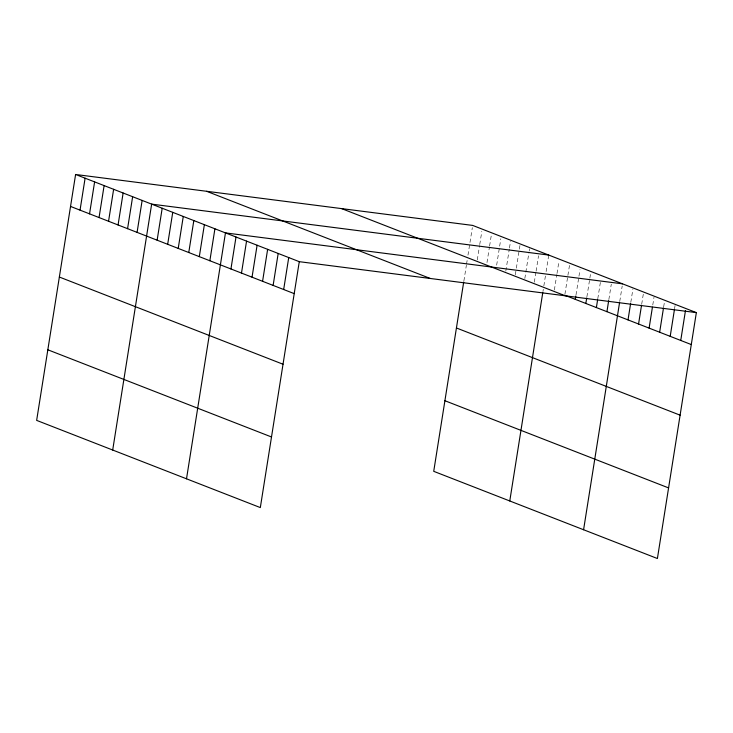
<?xml version="1.0" encoding="UTF-8"?>
<svg xmlns="http://www.w3.org/2000/svg" width="733" height="733" viewBox="0 0 733 733"><rect width="100%" height="100%" fill="white"/><g stroke="black" fill="none" stroke-linecap="round" stroke-linejoin="round"><path stroke-width="0.55" stroke-dasharray="3.67 2.75" d="M463.888 280.904L466.371 265.218M466.545 264.1L467.26 259.61M467.966 255.166L472.327 227.624M477.293 259.977L479.565 245.656M479.739 244.547L481.828 231.326M486.978 262.579L489.415 247.158M489.589 246.05L491.339 235.036M496.653 265.181L500.841 238.738M505.816 271.091L509.307 249.055M509.481 247.956L510.525 241.34M515.317 274.802L516.188 269.286M516.362 268.186L520.027 245.051M524.828 278.503L529.015 252.06M529.189 250.961L529.538 248.753M534.33 282.214L535.905 272.291M536.08 271.192L538.517 255.762M542.951 291.505L543.309 289.26M543.84 285.916L545.407 276.002M546.103 271.595L548.55 256.165M554.377 290.03L556.823 274.6M556.998 273.501L558.922 261.379M564.923 294.135L567.718 276.506M567.892 275.406L569.642 264.384M575.991 294.941L578.786 277.312M578.96 276.213L580.005 269.597M586.886 296.847L589.68 279.218M589.854 278.119L590.725 272.612M597.78 298.752L600.748 280.024M608.848 299.559L611.295 284.138M619.742 301.465L622.189 286.044M630.811 302.271L632.909 289.049M641.705 304.177L643.455 293.163M652.773 304.983L654.001 297.268M663.667 306.889L664.538 301.382M674.562 308.795L675.084 305.496"/><path stroke-width="1.1" d="M75.6 174.481L36.65 420.385L260.325 507.584L299.275 261.672L75.6 174.481L472.675 225.416L696.35 312.615L657.4 558.519L433.725 471.328L463.705 282.031M80.044 210.142L85.101 178.192M89.545 213.853L94.612 181.894M99.056 217.554L104.113 185.596M108.557 221.256L113.624 189.306M118.068 224.967L123.126 193.008M127.579 228.669L132.636 196.719M137.08 232.379L142.138 200.421M112.699 450.035L151.649 204.131L548.724 255.066M157.128 240.195L162.195 208.236M167.674 244.3L172.741 212.35M178.22 248.414L183.277 216.464M188.766 252.528L193.824 220.569M199.312 256.632L204.37 224.683M209.858 260.746L214.916 228.788M186.512 478.805L225.462 232.902L622.537 283.836M230.941 268.965L236.008 237.016M241.487 273.079L246.554 241.12M252.033 277.184L257.1 245.234M262.579 281.298L267.637 249.348M273.125 285.412L278.183 253.453M283.671 289.517L288.729 257.567M509.774 500.969L542.777 292.623M575.295 299.348L575.817 296.04M585.841 303.462L586.712 297.955M596.387 307.567L597.606 299.861M606.933 311.681L608.674 300.667M583.587 529.739L619.568 302.573M628.016 319.9L630.637 303.37M638.562 324.013L641.531 305.285M649.108 328.127L652.425 307.191M659.654 332.232L663.493 307.997M670.2 336.346L674.387 309.903M680.746 340.451L685.456 310.7M299.275 261.672L696.35 312.615M564.749 295.243L691.292 344.565M341.642 208.612L565.317 295.802M206.633 191.295L430.308 278.485M456.43 327.981L680.105 415.171M70.533 206.44L294.217 293.631M444.913 400.722L668.588 487.912M59.355 277.037L283.03 364.237M47.828 349.788L271.512 436.978"/></g></svg>
